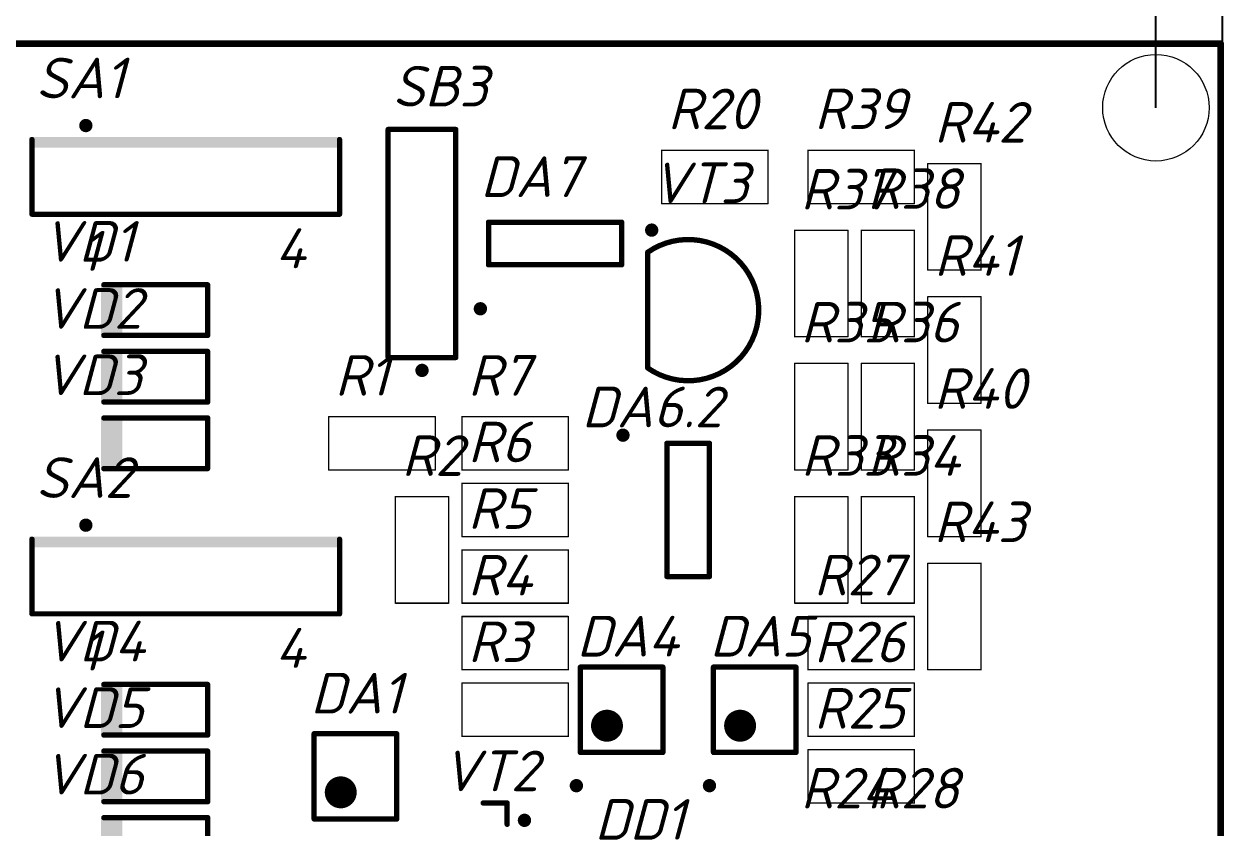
# Model space of a CAD drawing. Header units: millimetres. Extents: x 255 to 1987, y -1 to 775.
# Drawn here: x 591.9 to 772.2, y 339 to 459.7 of the extents above; entities that cross this region are included whole.
import ezdxf

# ---------------------------------------------------------------- set-up
doc = ezdxf.new("R2010")
doc.units = ezdxf.units.MM
doc.header["$LTSCALE"] = 0.5
doc.layers.get('0').update_dxf_attribs({"lineweight": 60})
doc.layers.add('KeepOutLayer', color=6, linetype='Continuous')
doc.layers.add('TopOverlay', color=2, linetype='Continuous')
doc.styles.get("Standard").update_dxf_attribs({"font": 'isocpeui.ttf', "width": 0.9})
doc.dimstyles.new('Standart', dxfattribs={"dimtxt": 5, "dimasz": 5, "dimexe": 2, "dimexo": 0, "dimgap": 1, "dimtad": 1, "dimtoh": 1, "dimdec": 0, "dimtxsty": 'Standard', "dimcen": 2.5, "dimadec": 0, "dimazin": 0, "dimtfac": 1, "dimtdec": 0, "dimtmove": 0, "dimatfit": 3, "dimldrblk": 'DOTSMALL', "dimfxl": 1, "dimarcsym": 0})

# ---------------------------------------------------------------- blocks, each defined once
blk = doc.blocks.new('*D73')
at = {"color": 0, "lineweight": -2, "transparency": 16777216}
for p, q in [((441.73, 456.48), (441.73, 494.6)), ((771.99, 456.74), (771.99, 494.6)), ((446.73, 492.6), (766.99, 492.6))]:
    blk.add_line(p, q, dxfattribs=at)
at = {"color": 0, "lineweight": 20, "transparency": 16777216}
for points in [[(446.73, 493.43), (446.73, 491.77), (441.73, 492.6)], [(766.99, 493.43), (766.99, 491.77), (771.99, 492.6)]]:
    blk.add_solid(points, dxfattribs=at)
at = {"color": 0, "lineweight": 20, "transparency": 16777216, "insert": (601, 497.1), "char_height": 5, "attachment_point": 5}
blk.add_mtext('{\\H1.4x;82h12}', dxfattribs=at)
blk = doc.blocks.new('_DotSmall')
at = {"color": 0, "linetype": 'ByBlock', "const_width": 0.5}
blk.add_lwpolyline([(-0.0625, 0, 1), (0.0625, 0, 1)], format="xyb", close=True, dxfattribs=at)
blk = doc.blocks.new('*D74')
at = {"color": 0, "lineweight": -2, "transparency": 16777216}
for p, q in [((451.6, 447.15), (451.6, 475.6)), ((762.01, 447.12), (762.01, 475.6)), ((456.6, 473.6), (757.01, 473.6))]:
    blk.add_line(p, q, dxfattribs=at)
at = {"color": 0, "lineweight": 20, "transparency": 16777216}
for points in [[(456.6, 474.43), (456.6, 472.77), (451.6, 473.6)], [(757.01, 474.43), (757.01, 472.77), (762.01, 473.6)]]:
    blk.add_solid(points, dxfattribs=at)
at = {"color": 0, "lineweight": 20, "transparency": 16777216, "insert": (600, 478.8), "char_height": 5, "attachment_point": 5}
blk.add_mtext('{\\H1.4x;76,5%%P0,2}', dxfattribs=at)

msp = doc.modelspace()

# ---------------------------------------------------------------- linework, layer by layer
at = {"layer": 'KeepOutLayer', "const_width": 1.02}
msp.add_lwpolyline([(441.73, 456.74), (771.73, 456.74)], dxfattribs=at)
at = {"layer": 'KeepOutLayer', "lineweight": 40, "const_width": 1.02}
msp.add_lwpolyline([(771.73, 236.74), (771.73, 456.74)], dxfattribs=at)
at = {"layer": 'KeepOutLayer', "const_width": 0.508}
msp.add_lwpolyline([(771.48, 456.74, 1), (771.99, 456.74, 1)], format="xyb", close=True, dxfattribs=at)
at = {"layer": 'TopOverlay'}
for points, const_width in [([(601.73, 444.45, 1), (600.73, 444.45, 1)], 1), ([(600.48, 444.45, 1), (600.98, 444.45, 1)], 0.5), ([(601.48, 444.45, 1), (601.98, 444.45, 1)], 0.5), ([(646.45, 443.86, 1), (646.85, 443.86, 1)], 0.4), ([(646.45, 443.86, 1), (646.85, 443.86, 1)], 0.4), ([(656.61, 443.86, 1), (657.01, 443.86, 1)], 0.4), ([(656.61, 443.86, 1), (657.01, 443.86, 1)], 0.4), ([(592.93, 442.34, 1), (593.33, 442.34, 1)], 0.4), ([(639.15, 442.34, 1), (639.55, 442.34, 1)], 0.4), ([(687.68, 440.74, 1), (687.78, 440.74, 1)], 0.102), ([(687.68, 440.74, 1), (687.78, 440.74, 1)], 0.102), ([(703.68, 440.74, 1), (703.78, 440.74, 1)], 0.102), ([(703.68, 440.74, 1), (703.78, 440.74, 1)], 0.102), ([(709.68, 440.74, 1), (709.78, 440.74, 1)], 0.102), ([(709.68, 440.74, 1), (709.78, 440.74, 1)], 0.102), ([(725.68, 440.74, 1), (725.78, 440.74, 1)], 0.102), ([(725.68, 440.74, 1), (725.78, 440.74, 1)], 0.102), ([(727.68, 438.74, 1), (727.78, 438.74, 1)], 0.102), ([(727.68, 438.74, 1), (727.78, 438.74, 1)], 0.102), ([(735.68, 438.74, 1), (735.78, 438.74, 1)], 0.102), ([(735.68, 438.74, 1), (735.78, 438.74, 1)], 0.102), ([(687.68, 432.74, 1), (687.78, 432.74, 1)], 0.102), ([(687.68, 432.74, 1), (687.78, 432.74, 1)], 0.102), ([(703.68, 432.74, 1), (703.78, 432.74, 1)], 0.102), ([(703.68, 432.74, 1), (703.78, 432.74, 1)], 0.102), ([(709.68, 432.74, 1), (709.78, 432.74, 1)], 0.102), ([(709.68, 432.74, 1), (709.78, 432.74, 1)], 0.102), ([(725.68, 432.74, 1), (725.78, 432.74, 1)], 0.102), ([(725.68, 432.74, 1), (725.78, 432.74, 1)], 0.102), ([(592.93, 431.14, 1), (593.33, 431.14, 1)], 0.4), ([(592.93, 431.14, 1), (593.33, 431.14, 1)], 0.4), ([(639.15, 431.14, 1), (639.55, 431.14, 1)], 0.4), ([(639.15, 431.14, 1), (639.55, 431.14, 1)], 0.4), ([(661.53, 429.94, 1), (661.93, 429.94, 1)], 0.4), ([(661.53, 429.94, 1), (661.93, 429.94, 1)], 0.4), ([(681.53, 429.94, 1), (681.93, 429.94, 1)], 0.4), ([(681.53, 429.94, 1), (681.93, 429.94, 1)], 0.4), ([(686.75, 428.75, 1), (685.75, 428.75, 1)], 1), ([(685.5, 428.75, 1), (686, 428.75, 1)], 0.5), ([(686.5, 428.75, 1), (687, 428.75, 1)], 0.5), ([(707.68, 428.74, 1), (707.78, 428.74, 1)], 0.102), ([(707.68, 428.74, 1), (707.78, 428.74, 1)], 0.102), ([(715.68, 428.74, 1), (715.78, 428.74, 1)], 0.102), ([(715.68, 428.74, 1), (715.78, 428.74, 1)], 0.102), ([(717.68, 428.74, 1), (717.78, 428.74, 1)], 0.102), ([(717.68, 428.74, 1), (717.78, 428.74, 1)], 0.102), ([(725.68, 428.74, 1), (725.78, 428.74, 1)], 0.102), ([(725.68, 428.74, 1), (725.78, 428.74, 1)], 0.102), ([(685.45, 425.42, 1), (685.85, 425.42, 1)], 0.4), ([(685.45, 425.42, 1), (685.85, 425.42, 1)], 0.4), ([(661.53, 423.54, 1), (661.93, 423.54, 1)], 0.4), ([(661.53, 423.54, 1), (661.93, 423.54, 1)], 0.4), ([(681.53, 423.54, 1), (681.93, 423.54, 1)], 0.4), ([(681.53, 423.54, 1), (681.93, 423.54, 1)], 0.4), ([(727.68, 422.74, 1), (727.78, 422.74, 1)], 0.102), ([(727.68, 422.74, 1), (727.78, 422.74, 1)], 0.102), ([(735.68, 422.74, 1), (735.78, 422.74, 1)], 0.102), ([(735.68, 422.74, 1), (735.78, 422.74, 1)], 0.102), ([(603.73, 420.54, 1), (604.13, 420.54, 1)], 0.4), ([(619.33, 420.54, 1), (619.73, 420.54, 1)], 0.4), ([(619.33, 420.54, 1), (619.73, 420.54, 1)], 0.4), ([(727.68, 418.74, 1), (727.78, 418.74, 1)], 0.102), ([(727.68, 418.74, 1), (727.78, 418.74, 1)], 0.102), ([(735.68, 418.74, 1), (735.78, 418.74, 1)], 0.102), ([(735.68, 418.74, 1), (735.78, 418.74, 1)], 0.102), ([(661.01, 416.94, 1), (660.01, 416.94, 1)], 1), ([(659.76, 416.94, 1), (660.26, 416.94, 1)], 0.5), ([(660.76, 416.94, 1), (661.26, 416.94, 1)], 0.5), ([(603.73, 412.94, 1), (604.13, 412.94, 1)], 0.4), ([(619.33, 412.94, 1), (619.73, 412.94, 1)], 0.4), ([(619.33, 412.94, 1), (619.73, 412.94, 1)], 0.4), ([(707.68, 412.74, 1), (707.78, 412.74, 1)], 0.102), ([(707.68, 412.74, 1), (707.78, 412.74, 1)], 0.102), ([(715.68, 412.74, 1), (715.78, 412.74, 1)], 0.102), ([(715.68, 412.74, 1), (715.78, 412.74, 1)], 0.102), ([(717.68, 412.74, 1), (717.78, 412.74, 1)], 0.102), ([(717.68, 412.74, 1), (717.78, 412.74, 1)], 0.102), ([(725.68, 412.74, 1), (725.78, 412.74, 1)], 0.102), ([(725.68, 412.74, 1), (725.78, 412.74, 1)], 0.102), ([(603.73, 410.54, 1), (604.13, 410.54, 1)], 0.4), ([(619.33, 410.54, 1), (619.73, 410.54, 1)], 0.4), ([(619.33, 410.54, 1), (619.73, 410.54, 1)], 0.4), ([(646.45, 409.62, 1), (646.85, 409.62, 1)], 0.4), ([(646.45, 409.62, 1), (646.85, 409.62, 1)], 0.4), ([(656.61, 409.62, 1), (657.01, 409.62, 1)], 0.4), ([(656.61, 409.62, 1), (657.01, 409.62, 1)], 0.4), ([(652.24, 407.69, 1), (651.24, 407.69, 1)], 1), ([(650.99, 407.69, 1), (651.49, 407.69, 1)], 0.5), ([(651.99, 407.69, 1), (652.49, 407.69, 1)], 0.5), ([(685.45, 408.05, 1), (685.85, 408.05, 1)], 0.4), ([(685.45, 408.05, 1), (685.85, 408.05, 1)], 0.4), ([(707.68, 408.74, 1), (707.78, 408.74, 1)], 0.102), ([(707.68, 408.74, 1), (707.78, 408.74, 1)], 0.102), ([(715.68, 408.74, 1), (715.78, 408.74, 1)], 0.102), ([(715.68, 408.74, 1), (715.78, 408.74, 1)], 0.102), ([(717.68, 408.74, 1), (717.78, 408.74, 1)], 0.102), ([(717.68, 408.74, 1), (717.78, 408.74, 1)], 0.102), ([(725.68, 408.74, 1), (725.78, 408.74, 1)], 0.102), ([(725.68, 408.74, 1), (725.78, 408.74, 1)], 0.102), ([(603.73, 402.94, 1), (604.13, 402.94, 1)], 0.4), ([(619.33, 402.94, 1), (619.73, 402.94, 1)], 0.4), ([(619.33, 402.94, 1), (619.73, 402.94, 1)], 0.4), ([(727.68, 402.74, 1), (727.78, 402.74, 1)], 0.102), ([(727.68, 402.74, 1), (727.78, 402.74, 1)], 0.102), ([(735.68, 402.74, 1), (735.78, 402.74, 1)], 0.102), ([(735.68, 402.74, 1), (735.78, 402.74, 1)], 0.102), ([(603.73, 400.54, 1), (604.13, 400.54, 1)], 0.4), ([(619.33, 400.54, 1), (619.73, 400.54, 1)], 0.4), ([(619.33, 400.54, 1), (619.73, 400.54, 1)], 0.4), ([(637.68, 400.74, 1), (637.78, 400.74, 1)], 0.102), ([(637.68, 400.74, 1), (637.78, 400.74, 1)], 0.102), ([(653.68, 400.74, 1), (653.78, 400.74, 1)], 0.102), ([(653.68, 400.74, 1), (653.78, 400.74, 1)], 0.102), ([(657.68, 400.74, 1), (657.78, 400.74, 1)], 0.102), ([(657.68, 400.74, 1), (657.78, 400.74, 1)], 0.102), ([(673.68, 400.74, 1), (673.78, 400.74, 1)], 0.102), ([(673.68, 400.74, 1), (673.78, 400.74, 1)], 0.102), ([(682.43, 397.96, 1), (681.43, 397.96, 1)], 1), ([(727.68, 398.74, 1), (727.78, 398.74, 1)], 0.102), ([(727.68, 398.74, 1), (727.78, 398.74, 1)], 0.102), ([(735.68, 398.74, 1), (735.78, 398.74, 1)], 0.102), ([(735.68, 398.74, 1), (735.78, 398.74, 1)], 0.102), ([(681.18, 397.96, 1), (681.68, 397.96, 1)], 0.5), ([(682.18, 397.96, 1), (682.68, 397.96, 1)], 0.5), ([(688.33, 396.74, 1), (688.73, 396.74, 1)], 0.4), ([(688.33, 396.74, 1), (688.73, 396.74, 1)], 0.4), ([(694.73, 396.74, 1), (695.13, 396.74, 1)], 0.4), ([(694.73, 396.74, 1), (695.13, 396.74, 1)], 0.4), ([(603.73, 392.94, 1), (604.13, 392.94, 1)], 0.4), ([(619.33, 392.94, 1), (619.73, 392.94, 1)], 0.4), ([(619.33, 392.94, 1), (619.73, 392.94, 1)], 0.4), ([(637.68, 392.74, 1), (637.78, 392.74, 1)], 0.102), ([(637.68, 392.74, 1), (637.78, 392.74, 1)], 0.102), ([(653.68, 392.74, 1), (653.78, 392.74, 1)], 0.102), ([(653.68, 392.74, 1), (653.78, 392.74, 1)], 0.102), ([(657.68, 392.74, 1), (657.78, 392.74, 1)], 0.102), ([(657.68, 392.74, 1), (657.78, 392.74, 1)], 0.102), ([(673.68, 392.74, 1), (673.78, 392.74, 1)], 0.102), ([(673.68, 392.74, 1), (673.78, 392.74, 1)], 0.102), ([(707.68, 392.74, 1), (707.78, 392.74, 1)], 0.102), ([(707.68, 392.74, 1), (707.78, 392.74, 1)], 0.102), ([(715.68, 392.74, 1), (715.78, 392.74, 1)], 0.102), ([(715.68, 392.74, 1), (715.78, 392.74, 1)], 0.102), ([(717.68, 392.74, 1), (717.78, 392.74, 1)], 0.102), ([(717.68, 392.74, 1), (717.78, 392.74, 1)], 0.102), ([(725.68, 392.74, 1), (725.78, 392.74, 1)], 0.102), ([(725.68, 392.74, 1), (725.78, 392.74, 1)], 0.102), ([(657.68, 390.74, 1), (657.78, 390.74, 1)], 0.102), ([(657.68, 390.74, 1), (657.78, 390.74, 1)], 0.102), ([(673.68, 390.74, 1), (673.78, 390.74, 1)], 0.102), ([(673.68, 390.74, 1), (673.78, 390.74, 1)], 0.102), ([(647.68, 388.74, 1), (647.78, 388.74, 1)], 0.102), ([(647.68, 388.74, 1), (647.78, 388.74, 1)], 0.102), ([(655.68, 388.74, 1), (655.78, 388.74, 1)], 0.102), ([(655.68, 388.74, 1), (655.78, 388.74, 1)], 0.102), ([(707.68, 388.74, 1), (707.78, 388.74, 1)], 0.102), ([(707.68, 388.74, 1), (707.78, 388.74, 1)], 0.102), ([(715.68, 388.74, 1), (715.78, 388.74, 1)], 0.102), ([(715.68, 388.74, 1), (715.78, 388.74, 1)], 0.102), ([(717.68, 388.74, 1), (717.78, 388.74, 1)], 0.102), ([(717.68, 388.74, 1), (717.78, 388.74, 1)], 0.102), ([(725.68, 388.74, 1), (725.78, 388.74, 1)], 0.102), ([(725.68, 388.74, 1), (725.78, 388.74, 1)], 0.102), ([(601.73, 384.45, 1), (600.73, 384.45, 1)], 1), ([(600.48, 384.45, 1), (600.98, 384.45, 1)], 0.5), ([(601.48, 384.45, 1), (601.98, 384.45, 1)], 0.5), ([(592.93, 382.34, 1), (593.33, 382.34, 1)], 0.4), ([(639.15, 382.34, 1), (639.55, 382.34, 1)], 0.4), ([(657.68, 382.74, 1), (657.78, 382.74, 1)], 0.102), ([(657.68, 382.74, 1), (657.78, 382.74, 1)], 0.102), ([(673.68, 382.74, 1), (673.78, 382.74, 1)], 0.102), ([(673.68, 382.74, 1), (673.78, 382.74, 1)], 0.102), ([(727.68, 382.74, 1), (727.78, 382.74, 1)], 0.102), ([(727.68, 382.74, 1), (727.78, 382.74, 1)], 0.102), ([(735.68, 382.74, 1), (735.78, 382.74, 1)], 0.102), ([(735.68, 382.74, 1), (735.78, 382.74, 1)], 0.102), ([(657.68, 380.74, 1), (657.78, 380.74, 1)], 0.102), ([(657.68, 380.74, 1), (657.78, 380.74, 1)], 0.102), ([(673.68, 380.74, 1), (673.78, 380.74, 1)], 0.102), ([(673.68, 380.74, 1), (673.78, 380.74, 1)], 0.102), ([(727.68, 378.74, 1), (727.78, 378.74, 1)], 0.102), ([(727.68, 378.74, 1), (727.78, 378.74, 1)], 0.102), ([(735.68, 378.74, 1), (735.78, 378.74, 1)], 0.102), ([(735.68, 378.74, 1), (735.78, 378.74, 1)], 0.102), ([(688.33, 376.74, 1), (688.73, 376.74, 1)], 0.4), ([(688.33, 376.74, 1), (688.73, 376.74, 1)], 0.4), ([(694.73, 376.74, 1), (695.13, 376.74, 1)], 0.4), ([(694.73, 376.74, 1), (695.13, 376.74, 1)], 0.4), ([(592.93, 371.14, 1), (593.33, 371.14, 1)], 0.4), ([(592.93, 371.14, 1), (593.33, 371.14, 1)], 0.4), ([(639.15, 371.14, 1), (639.55, 371.14, 1)], 0.4), ([(639.15, 371.14, 1), (639.55, 371.14, 1)], 0.4), ([(647.68, 372.74, 1), (647.78, 372.74, 1)], 0.102), ([(647.68, 372.74, 1), (647.78, 372.74, 1)], 0.102), ([(655.68, 372.74, 1), (655.78, 372.74, 1)], 0.102), ([(655.68, 372.74, 1), (655.78, 372.74, 1)], 0.102), ([(657.68, 372.74, 1), (657.78, 372.74, 1)], 0.102), ([(657.68, 372.74, 1), (657.78, 372.74, 1)], 0.102), ([(673.68, 372.74, 1), (673.78, 372.74, 1)], 0.102), ([(673.68, 372.74, 1), (673.78, 372.74, 1)], 0.102), ([(707.68, 372.74, 1), (707.78, 372.74, 1)], 0.102), ([(707.68, 372.74, 1), (707.78, 372.74, 1)], 0.102), ([(715.68, 372.74, 1), (715.78, 372.74, 1)], 0.102), ([(715.68, 372.74, 1), (715.78, 372.74, 1)], 0.102), ([(717.68, 372.74, 1), (717.78, 372.74, 1)], 0.102), ([(717.68, 372.74, 1), (717.78, 372.74, 1)], 0.102), ([(725.68, 372.74, 1), (725.78, 372.74, 1)], 0.102), ([(725.68, 372.74, 1), (725.78, 372.74, 1)], 0.102), ([(657.68, 370.74, 1), (657.78, 370.74, 1)], 0.102), ([(657.68, 370.74, 1), (657.78, 370.74, 1)], 0.102), ([(673.68, 370.74, 1), (673.78, 370.74, 1)], 0.102), ([(673.68, 370.74, 1), (673.78, 370.74, 1)], 0.102), ([(709.68, 370.74, 1), (709.78, 370.74, 1)], 0.102), ([(709.68, 370.74, 1), (709.78, 370.74, 1)], 0.102), ([(725.68, 370.74, 1), (725.78, 370.74, 1)], 0.102), ([(725.68, 370.74, 1), (725.78, 370.74, 1)], 0.102), ([(657.68, 362.74, 1), (657.78, 362.74, 1)], 0.102), ([(657.68, 362.74, 1), (657.78, 362.74, 1)], 0.102), ([(673.68, 362.74, 1), (673.78, 362.74, 1)], 0.102), ([(673.68, 362.74, 1), (673.78, 362.74, 1)], 0.102), ([(675.33, 363.14, 1), (675.73, 363.14, 1)], 0.4), ([(675.33, 363.14, 1), (675.73, 363.14, 1)], 0.4), ([(687.73, 363.14, 1), (688.13, 363.14, 1)], 0.4), ([(687.73, 363.14, 1), (688.13, 363.14, 1)], 0.4), ([(695.33, 363.14, 1), (695.73, 363.14, 1)], 0.4), ([(695.33, 363.14, 1), (695.73, 363.14, 1)], 0.4), ([(707.73, 363.14, 1), (708.13, 363.14, 1)], 0.4), ([(707.73, 363.14, 1), (708.13, 363.14, 1)], 0.4), ([(709.68, 362.74, 1), (709.78, 362.74, 1)], 0.102), ([(709.68, 362.74, 1), (709.78, 362.74, 1)], 0.102), ([(725.68, 362.74, 1), (725.78, 362.74, 1)], 0.102), ([(725.68, 362.74, 1), (725.78, 362.74, 1)], 0.102), ([(727.68, 362.74, 1), (727.78, 362.74, 1)], 0.102), ([(727.68, 362.74, 1), (727.78, 362.74, 1)], 0.102), ([(735.68, 362.74, 1), (735.78, 362.74, 1)], 0.102), ([(735.68, 362.74, 1), (735.78, 362.74, 1)], 0.102), ([(603.73, 360.54, 1), (604.13, 360.54, 1)], 0.4), ([(619.33, 360.54, 1), (619.73, 360.54, 1)], 0.4), ([(619.33, 360.54, 1), (619.73, 360.54, 1)], 0.4), ([(657.68, 360.74, 1), (657.78, 360.74, 1)], 0.102), ([(657.68, 360.74, 1), (657.78, 360.74, 1)], 0.102), ([(673.68, 360.74, 1), (673.78, 360.74, 1)], 0.102), ([(673.68, 360.74, 1), (673.78, 360.74, 1)], 0.102), ([(709.68, 360.74, 1), (709.78, 360.74, 1)], 0.102), ([(709.68, 360.74, 1), (709.78, 360.74, 1)], 0.102), ([(725.68, 360.74, 1), (725.78, 360.74, 1)], 0.102), ([(725.68, 360.74, 1), (725.78, 360.74, 1)], 0.102), ([(680.73, 354.34, 1), (678.33, 354.34, 1)], 2.4), ([(677.73, 354.34, 1), (678.93, 354.34, 1)], 1.2), ([(680.13, 354.34, 1), (681.33, 354.34, 1)], 1.2), ([(700.73, 354.34, 1), (698.33, 354.34, 1)], 2.4), ([(697.73, 354.34, 1), (698.93, 354.34, 1)], 1.2), ([(700.13, 354.34, 1), (701.33, 354.34, 1)], 1.2), ([(635.33, 353.14, 1), (635.73, 353.14, 1)], 0.4), ([(635.33, 353.14, 1), (635.73, 353.14, 1)], 0.4), ([(647.73, 353.14, 1), (648.13, 353.14, 1)], 0.4), ([(647.73, 353.14, 1), (648.13, 353.14, 1)], 0.4), ([(603.73, 352.94, 1), (604.13, 352.94, 1)], 0.4), ([(619.33, 352.94, 1), (619.73, 352.94, 1)], 0.4), ([(619.33, 352.94, 1), (619.73, 352.94, 1)], 0.4), ([(657.68, 352.74, 1), (657.78, 352.74, 1)], 0.102), ([(657.68, 352.74, 1), (657.78, 352.74, 1)], 0.102), ([(673.68, 352.74, 1), (673.78, 352.74, 1)], 0.102), ([(673.68, 352.74, 1), (673.78, 352.74, 1)], 0.102), ([(709.68, 352.74, 1), (709.78, 352.74, 1)], 0.102), ([(709.68, 352.74, 1), (709.78, 352.74, 1)], 0.102), ([(725.68, 352.74, 1), (725.78, 352.74, 1)], 0.102), ([(725.68, 352.74, 1), (725.78, 352.74, 1)], 0.102), ([(603.73, 350.54, 1), (604.13, 350.54, 1)], 0.4), ([(619.33, 350.54, 1), (619.73, 350.54, 1)], 0.4), ([(619.33, 350.54, 1), (619.73, 350.54, 1)], 0.4), ([(675.33, 350.34, 1), (675.73, 350.34, 1)], 0.4), ([(675.33, 350.34, 1), (675.73, 350.34, 1)], 0.4), ([(687.73, 350.34, 1), (688.13, 350.34, 1)], 0.4), ([(687.73, 350.34, 1), (688.13, 350.34, 1)], 0.4), ([(695.33, 350.34, 1), (695.73, 350.34, 1)], 0.4), ([(695.33, 350.34, 1), (695.73, 350.34, 1)], 0.4), ([(707.73, 350.34, 1), (708.13, 350.34, 1)], 0.4), ([(707.73, 350.34, 1), (708.13, 350.34, 1)], 0.4), ([(709.68, 350.74, 1), (709.78, 350.74, 1)], 0.102), ([(709.68, 350.74, 1), (709.78, 350.74, 1)], 0.102), ([(725.68, 350.74, 1), (725.78, 350.74, 1)], 0.102), ([(725.68, 350.74, 1), (725.78, 350.74, 1)], 0.102), ([(640.73, 344.34, 1), (638.33, 344.34, 1)], 2.4), ([(675.43, 345.34, 1), (674.43, 345.34, 1)], 1), ([(695.43, 345.34, 1), (694.43, 345.34, 1)], 1), ([(637.73, 344.34, 1), (638.93, 344.34, 1)], 1.2), ([(640.13, 344.34, 1), (641.33, 344.34, 1)], 1.2), ([(674.18, 345.34, 1), (674.68, 345.34, 1)], 0.5), ([(675.18, 345.34, 1), (675.68, 345.34, 1)], 0.5), ([(694.18, 345.34, 1), (694.68, 345.34, 1)], 0.5), ([(695.18, 345.34, 1), (695.68, 345.34, 1)], 0.5), ([(603.73, 342.94, 1), (604.13, 342.94, 1)], 0.4), ([(619.33, 342.94, 1), (619.73, 342.94, 1)], 0.4), ([(619.33, 342.94, 1), (619.73, 342.94, 1)], 0.4), ([(660.73, 342.74, 1), (661.13, 342.74, 1)], 0.4), ([(664.33, 342.74, 1), (664.73, 342.74, 1)], 0.4), ([(664.33, 342.74, 1), (664.73, 342.74, 1)], 0.4), ([(709.68, 342.74, 1), (709.78, 342.74, 1)], 0.102), ([(709.68, 342.74, 1), (709.78, 342.74, 1)], 0.102), ([(725.68, 342.74, 1), (725.78, 342.74, 1)], 0.102), ([(725.68, 342.74, 1), (725.78, 342.74, 1)], 0.102), ([(603.73, 340.54, 1), (604.13, 340.54, 1)], 0.4), ([(619.33, 340.54, 1), (619.73, 340.54, 1)], 0.4), ([(619.33, 340.54, 1), (619.73, 340.54, 1)], 0.4), ([(667.63, 340.14, 1), (666.63, 340.14, 1)], 1), ([(635.33, 340.34, 1), (635.73, 340.34, 1)], 0.4), ([(635.33, 340.34, 1), (635.73, 340.34, 1)], 0.4), ([(647.73, 340.34, 1), (648.13, 340.34, 1)], 0.4), ([(647.73, 340.34, 1), (648.13, 340.34, 1)], 0.4), ([(664.33, 339.54, 1), (664.73, 339.54, 1)], 0.4), ([(666.38, 340.14, 1), (666.88, 340.14, 1)], 0.5), ([(667.38, 340.14, 1), (667.88, 340.14, 1)], 0.5)]:
    msp.add_lwpolyline(points, format="xyb", close=True, dxfattribs=dict(at, const_width=const_width))
for points, const_width in [([(646.65, 443.86), (656.81, 443.86)], 0.8), ([(646.65, 409.62), (646.65, 443.86)], 0.8), ([(656.81, 409.62), (656.81, 443.86)], 0.8), ([(593.13, 431.14), (593.13, 442.34)], 0.8), ([(639.35, 431.14), (639.35, 442.34)], 0.8), ([(687.73, 440.74), (703.73, 440.74)], 0.203), ([(687.73, 432.74), (687.73, 440.74)], 0.203), ([(703.73, 432.74), (703.73, 440.74)], 0.203), ([(709.73, 432.74), (709.73, 440.74)], 0.203), ([(709.73, 440.74), (725.73, 440.74)], 0.203), ([(725.73, 432.74), (725.73, 440.74)], 0.203), ([(727.73, 422.74), (727.73, 438.74)], 0.203), ([(727.73, 438.74), (735.73, 438.74)], 0.203), ([(735.73, 422.74), (735.73, 438.74)], 0.203), ([(687.73, 432.74), (703.73, 432.74)], 0.203), ([(709.73, 432.74), (725.73, 432.74)], 0.203), ([(593.13, 431.14), (639.35, 431.14)], 0.8), ([(661.73, 429.94), (681.73, 429.94)], 0.8), ([(661.73, 423.54), (661.73, 429.94)], 0.8), ([(681.73, 423.54), (681.73, 429.94)], 0.8), ([(707.73, 412.74), (707.73, 428.74)], 0.203), ([(707.73, 428.74), (715.73, 428.74)], 0.203), ([(715.73, 412.74), (715.73, 428.74)], 0.203), ([(717.73, 412.74), (717.73, 428.74)], 0.203), ([(717.73, 428.74), (725.73, 428.74)], 0.203), ([(725.73, 412.74), (725.73, 428.74)], 0.203), ([(685.65, 408.05), (685.65, 425.42)], 0.8), ([(661.73, 423.54), (681.73, 423.54)], 0.8), ([(727.73, 422.74), (735.73, 422.74)], 0.203), ([(603.93, 420.54), (619.53, 420.54)], 0.8), ([(619.53, 412.94), (619.53, 420.54)], 0.8), ([(727.73, 402.74), (727.73, 418.74)], 0.203), ([(727.73, 418.74), (735.73, 418.74)], 0.203), ([(735.73, 402.74), (735.73, 418.74)], 0.203), ([(603.93, 412.94), (619.53, 412.94)], 0.8), ([(707.73, 412.74), (715.73, 412.74)], 0.203), ([(717.73, 412.74), (725.73, 412.74)], 0.203), ([(603.93, 410.54), (619.53, 410.54)], 0.8), ([(619.53, 402.94), (619.53, 410.54)], 0.8), ([(646.65, 409.62), (656.81, 409.62)], 0.8), ([(707.73, 392.74), (707.73, 408.74)], 0.203), ([(707.73, 408.74), (715.73, 408.74)], 0.203), ([(715.73, 392.74), (715.73, 408.74)], 0.203), ([(717.73, 392.74), (717.73, 408.74)], 0.203), ([(717.73, 408.74), (725.73, 408.74)], 0.203), ([(725.73, 392.74), (725.73, 408.74)], 0.203), ([(603.93, 402.94), (619.53, 402.94)], 0.8), ([(727.73, 402.74), (735.73, 402.74)], 0.203), ([(603.93, 400.54), (619.53, 400.54)], 0.8), ([(619.53, 392.94), (619.53, 400.54)], 0.8), ([(637.73, 400.74), (653.73, 400.74)], 0.203), ([(637.73, 392.74), (637.73, 400.74)], 0.203), ([(653.73, 392.74), (653.73, 400.74)], 0.203), ([(657.73, 400.74), (673.73, 400.74)], 0.203), ([(657.73, 392.74), (657.73, 400.74)], 0.203), ([(673.73, 392.74), (673.73, 400.74)], 0.203), ([(727.73, 382.74), (727.73, 398.74)], 0.203), ([(727.73, 398.74), (735.73, 398.74)], 0.203), ([(735.73, 382.74), (735.73, 398.74)], 0.203), ([(688.53, 376.74), (688.53, 396.74)], 0.8), ([(688.53, 396.74), (694.93, 396.74)], 0.8), ([(694.93, 376.74), (694.93, 396.74)], 0.8), ([(603.93, 392.94), (619.53, 392.94)], 0.8), ([(637.73, 392.74), (653.73, 392.74)], 0.203), ([(657.73, 392.74), (673.73, 392.74)], 0.203), ([(707.73, 392.74), (715.73, 392.74)], 0.203), ([(717.73, 392.74), (725.73, 392.74)], 0.203), ([(657.73, 390.74), (673.73, 390.74)], 0.203), ([(657.73, 382.74), (657.73, 390.74)], 0.203), ([(673.73, 382.74), (673.73, 390.74)], 0.203), ([(647.73, 372.74), (647.73, 388.74)], 0.203), ([(647.73, 388.74), (655.73, 388.74)], 0.203), ([(655.73, 372.74), (655.73, 388.74)], 0.203), ([(707.73, 372.74), (707.73, 388.74)], 0.203), ([(707.73, 388.74), (715.73, 388.74)], 0.203), ([(715.73, 372.74), (715.73, 388.74)], 0.203), ([(717.73, 372.74), (717.73, 388.74)], 0.203), ([(717.73, 388.74), (725.73, 388.74)], 0.203), ([(725.73, 372.74), (725.73, 388.74)], 0.203), ([(593.13, 371.14), (593.13, 382.34)], 0.8), ([(639.35, 371.14), (639.35, 382.34)], 0.8), ([(657.73, 382.74), (673.73, 382.74)], 0.203), ([(727.73, 382.74), (735.73, 382.74)], 0.203), ([(657.73, 380.74), (673.73, 380.74)], 0.203), ([(657.73, 372.74), (657.73, 380.74)], 0.203), ([(673.73, 372.74), (673.73, 380.74)], 0.203), ([(727.73, 362.74), (727.73, 378.74)], 0.203), ([(727.73, 378.74), (735.73, 378.74)], 0.203), ([(735.73, 362.74), (735.73, 378.74)], 0.203), ([(688.53, 376.74), (694.93, 376.74)], 0.8), ([(593.13, 371.14), (639.35, 371.14)], 0.8), ([(647.73, 372.74), (655.73, 372.74)], 0.203), ([(657.73, 372.74), (673.73, 372.74)], 0.203), ([(707.73, 372.74), (715.73, 372.74)], 0.203), ([(717.73, 372.74), (725.73, 372.74)], 0.203), ([(657.73, 370.74), (673.73, 370.74)], 0.203), ([(657.73, 362.74), (657.73, 370.74)], 0.203), ([(673.73, 362.74), (673.73, 370.74)], 0.203), ([(709.73, 362.74), (709.73, 370.74)], 0.203), ([(709.73, 370.74), (725.73, 370.74)], 0.203), ([(725.73, 362.74), (725.73, 370.74)], 0.203), ([(657.73, 362.74), (673.73, 362.74)], 0.203), ([(675.53, 350.34), (675.53, 363.14)], 0.8), ([(675.53, 363.14), (687.93, 363.14)], 0.8), ([(687.93, 350.34), (687.93, 363.14)], 0.8), ([(695.53, 350.34), (695.53, 363.14)], 0.8), ([(695.53, 363.14), (707.93, 363.14)], 0.8), ([(707.93, 350.34), (707.93, 363.14)], 0.8), ([(709.73, 362.74), (725.73, 362.74)], 0.203), ([(727.73, 362.74), (735.73, 362.74)], 0.203), ([(603.93, 360.54), (619.53, 360.54)], 0.8), ([(619.53, 352.94), (619.53, 360.54)], 0.8), ([(657.73, 360.74), (673.73, 360.74)], 0.203), ([(657.73, 352.74), (657.73, 360.74)], 0.203), ([(673.73, 352.74), (673.73, 360.74)], 0.203), ([(709.73, 352.74), (709.73, 360.74)], 0.203), ([(709.73, 360.74), (725.73, 360.74)], 0.203), ([(725.73, 352.74), (725.73, 360.74)], 0.203), ([(635.53, 340.34), (635.53, 353.14)], 0.8), ([(635.53, 353.14), (647.93, 353.14)], 0.8), ([(647.93, 340.34), (647.93, 353.14)], 0.8), ([(603.93, 352.94), (619.53, 352.94)], 0.8), ([(657.73, 352.74), (673.73, 352.74)], 0.203), ([(709.73, 352.74), (725.73, 352.74)], 0.203), ([(603.93, 350.54), (619.53, 350.54)], 0.8), ([(619.53, 342.94), (619.53, 350.54)], 0.8), ([(675.53, 350.34), (687.93, 350.34)], 0.8), ([(695.53, 350.34), (707.93, 350.34)], 0.8), ([(709.73, 342.74), (709.73, 350.74)], 0.203), ([(709.73, 350.74), (725.73, 350.74)], 0.203), ([(725.73, 342.74), (725.73, 350.74)], 0.203), ([(603.93, 342.94), (619.53, 342.94)], 0.8), ([(660.93, 342.74), (664.53, 342.74)], 0.8), ([(664.53, 339.54), (664.53, 342.74)], 0.8), ([(709.73, 342.74), (725.73, 342.74)], 0.203), ([(603.93, 340.54), (619.53, 340.54)], 0.8), ([(619.53, 332.94), (619.53, 340.54)], 0.8), ([(635.53, 340.34), (647.93, 340.34)], 0.8)]:
    msp.add_lwpolyline(points, dxfattribs=dict(at, const_width=const_width))
at = {"layer": 'TopOverlay', "const_width": 0.8}
msp.add_lwpolyline([(685.65, 425.42, -1.920982), (685.65, 408.05)], format="xyb", dxfattribs=at)
at = {"layer": 'TopOverlay', "lineweight": 5}
msp.add_circle((762.01, 447.12), 8, dxfattribs=at)
at = {"layer": 'TopOverlay'}
for points in [[(592.73, 441.14), (639.35, 441.14), (592.73, 442.74), (639.35, 442.74)], [(606.73, 420.54), (603.53, 420.54), (606.73, 412.94), (603.53, 412.94)], [(606.73, 410.54), (603.53, 410.54), (606.73, 402.94), (603.53, 402.94)], [(606.73, 400.54), (603.53, 400.54), (606.73, 392.94), (603.53, 392.94)], [(592.73, 381.14), (639.35, 381.14), (592.73, 382.74), (639.35, 382.74)], [(606.73, 360.54), (603.53, 360.54), (606.73, 352.94), (603.53, 352.94)], [(606.73, 350.54), (603.53, 350.54), (606.73, 342.94), (603.53, 342.94)], [(606.73, 340.54), (603.53, 340.54), (606.73, 332.94), (603.53, 332.94)]]:
    msp.add_solid(points, dxfattribs=at)

# ---------------------------------------------------------------- texts
for s, height, p in [('SA1', 6.096, (593.73, 448.54)), ('SB3', 6.096, (647.31, 447.31)), ('R20', 6.096, (688.63, 443.9)), ('R39', 6.096, (710.68, 443.92)), ('R42', 6.096, (728.68, 441.89)), ('DA7', 6.096, (660.51, 433.73)), ('VT3', 6.096, (686.26, 432.8)), ('R37', 6.096, (708.61, 431.85)), ('R38', 6.096, (718.62, 431.93)), ('VD1', 6.096, (594.67, 424.01)), ('1', 6, (600.33, 422.63)), ('4', 6, (629.7, 423.02)), ('R41', 6.096, (728.68, 421.88)), ('VD2', 6.096, (594.71, 413.94)), ('R35', 6.096, (708.61, 411.88)), ('R36', 6.096, (718.62, 411.89)), ('VD3', 6.096, (594.67, 403.98)), ('R1', 6.096, (638.63, 403.9)), ('R7', 6.096, (658.63, 403.9)), ('R40', 6.096, (728.64, 401.92)), ('DA6.2', 6.096, (675.73, 399.15)), ('R6', 6.096, (658.63, 393.9)), ('R2', 6.096, (648.66, 391.85)), ('R33', 6.096, (708.67, 391.86)), ('R34', 6.096, (718.62, 391.86)), ('SA2', 6.096, (593.74, 388.55)), ('R5', 6.096, (658.63, 383.9)), ('R43', 6.096, (728.62, 381.9)), ('R4', 6.096, (658.63, 373.9)), ('R27', 6.096, (710.6, 373.92)), ('VD4', 6.096, (594.76, 363.99)), ('R3', 6.096, (658.63, 363.9)), ('DA4', 6.096, (674.97, 364.73)), ('DA5', 6.096, (694.97, 364.73)), ('R26', 6.096, (710.64, 363.86)), ('1', 6, (600.33, 362.63)), ('4', 6, (629.7, 363.02)), ('DA1', 6.096, (634.97, 356.18)), ('VD5', 6.096, (594.76, 354.01)), ('R25', 6.096, (710.64, 353.91)), ('VD6', 6.096, (594.76, 344.02)), ('VT2', 6.096, (654.77, 344.51)), ('R24', 6.096, (708.61, 341.92)), ('R28', 6.096, (718.62, 341.92)), ('DD1', 6.096, (677.66, 337.23))]:
    msp.add_text(s, height=height, dxfattribs=at).set_placement(p)

# ---------------------------------------------------------------- dimensions: what is measured, and where the dimension line sits
at = {"lineweight": 20}
for base, p1, p2, text, picture, middle in [((771.99, 492.6), (441.73, 456.48), (771.99, 456.74), '{\\H1.4x;82h12}', '*D73', (601, 492.6)), ((762.01, 473.6), (451.6, 447.15), (762.01, 447.12), '{\\H1.4x;76,5%%P0,2}', '*D74', (600, 473.6))]:
    dim = msp.add_linear_dim(base=base, p1=p1, p2=p2, text=text, dimstyle='Standart', dxfattribs=at)
    dim.commit()
    dim.dimension.update_dxf_attribs({"geometry": picture, "text_midpoint": middle, "dimtype": 160})

doc.saveas('drawing.dxf')
